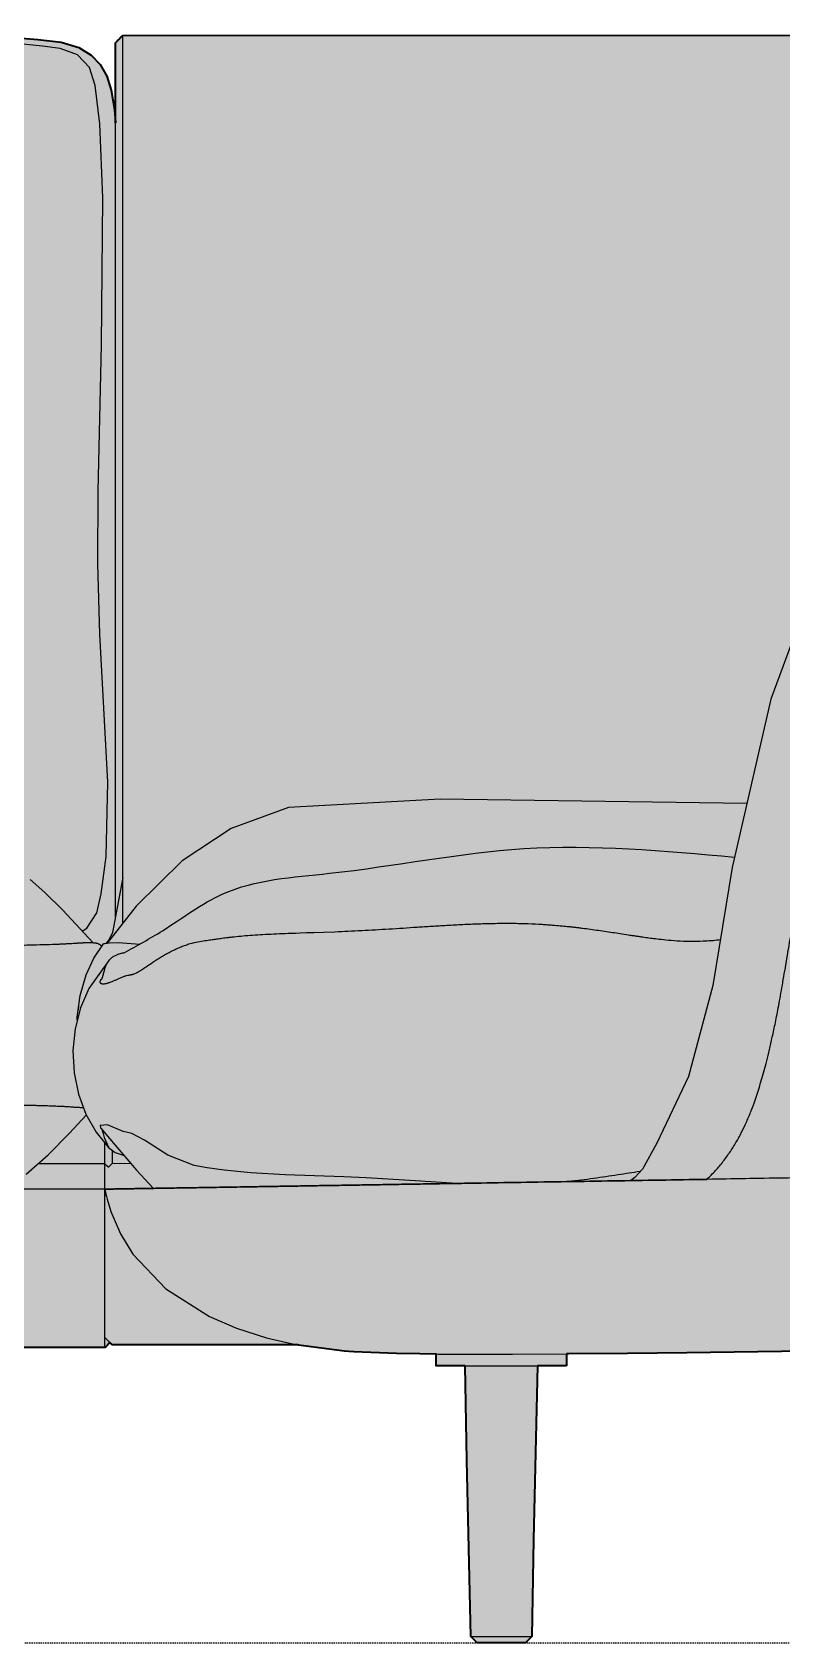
# Model space of a CAD drawing. Header units: millimetres. Extents: x -22 to 6424, y -4345 to 780.
# Drawn here: x 2191 to 2554, y 0 to 780 of the extents above; entities that cross this region are included whole.
import ezdxf

# ---------------------------------------------------------------- set-up
doc = ezdxf.new("R2010")
doc.units = ezdxf.units.MM
doc.linetypes.add('Dots', pattern=[1, 0, -1])
doc.layers.add('Blocks', color=7, linetype='Continuous')
doc.layers.add('Blocks$Fill', color=7, linetype='Continuous', true_color=0xffffff)
for name, color, linetype, lineweight, true_color in [('Blocks$Inner', 7, 'Continuous', 25, 0x007f00), ('Blocks$Outline', 7, 'Continuous', 35, 0xff3f3f), ('Groud', 7, 'Dots', 25, 0x243775)]:
    doc.layers.add(name, color=color, linetype=linetype, lineweight=lineweight, true_color=true_color)

# ---------------------------------------------------------------- blocks, each defined once
blk = doc.blocks.new('Lune JH610 Sofa Front')
at = {"layer": 'Blocks$Fill'}
blk.add_hatch(color=256, dxfattribs=at).paths.add_polyline_path([(3167.41, 234.88), (3157.3, 210.89), (3141.99, 190.97), (3121.47, 174.31), (3094.91, 160.57), (3086.85, 157.5), (3078.38, 154.69), (3069.75, 152.24), (3060.96, 150.11), (3051.9, 148.27), (3037.83, 146.06), (3029.76, 145.12), (3022.1, 144.42), (3018.55, 144.2), (2980.2, 144.15), (2980.2, 139), (2966.09, 139), (2963.31, 3.1), (2963.31, 3.1), (2963.31, 3.1), (2960.31, 0), (2936.87, 0), (2933.87, 3.1), (2933.87, 3.1), (2931.86, 91.62), (2931.09, 139), (2916.98, 139), (2916.98, 144.02), (2725.8, 143.65), (2450.01, 139.83), (2450.01, 134), (2435.9, 134), (2433.12, 2.99), (2430.12, 0), (2430.12, 0), (2407.5, 0), (2406.88, 0), (2406.73, 0), (2406.69, 0), (2406.68, 0), (2406.68, 0), (2406.68, 0), (2406.68, 0), (2406.68, 0), (2406.68, 0), (2403.68, 2.99), (2403.68, 2.99), (2401.67, 88.35), (2400.9, 134), (2386.79, 134), (2386.79, 139.74), (2355.15, 140.43), (2344.52, 140.98), (2342.5, 141.14), (2320.12, 144.12), (2319.75, 144.21), (2229.88, 144.21), (2228.8, 145.29), (2226.38, 142.87), (1504.02, 142.87), (1500.52, 146.37), (1499.88, 146.37), (1496.38, 142.87), (774.02, 142.87), (770.52, 146.37), (769.53, 146.37), (767.77, 144.62), (766.03, 142.87), (213.66, 140.16), (213.66, 134), (199.55, 134), (196.77, 2.99), (196.77, 2.99), (193.77, 0), (193.77, 0), (193.77, 0), (193.77, 0), (193.77, 0), (193.77, 0), (193.76, 0), (193.72, 0), (193.57, 0), (192.93, 0), (170.33, 0), (170.33, 0), (167.33, 2.99), (165.32, 88.35), (164.55, 134), (150.44, 134), (150.44, 139.71), (124.2, 139.84), (119.29, 140.1), (107.69, 141.64), (96.88, 143.53), (76.66, 148.4), (41.75, 162.37), (16.48, 180.08), (-0.33, 200.29), (-10.15, 222.39), (-10.6, 223.99), (-10.61, 223.99), (-10.62, 224), (-10.62, 224), (-10.63, 224.01), (-10.64, 224.01), (-10.64, 224.02), (-10.65, 224.02), (-10.66, 224.03), (-10.66, 224.03), (-10.67, 224.04), (-10.67, 224.05), (-10.68, 224.05), (-10.68, 224.06), (-10.68, 224.06), (-10.69, 224.06), (-10.69, 224.06), (-10.69, 224.07), (-10.69, 224.07), (-10.69, 224.07), (-10.69, 224.07), (-10.7, 224.08), (-10.7, 224.08), (-10.7, 224.08), (-10.7, 224.08), (-10.7, 224.09), (-10.7, 224.09), (-10.7, 224.09), (-10.7, 224.09), (-10.71, 224.1), (-10.71, 224.1), (-10.71, 224.1), (-10.71, 224.11), (-10.71, 224.11), (-10.71, 224.11), (-10.71, 224.11), (-10.71, 224.12), (-10.71, 224.12), (-10.71, 224.12), (-10.71, 224.12), (-10.71, 224.13), (-10.71, 224.13), (-10.71, 224.13), (-10.71, 224.13), (-10.71, 224.14), (-10.71, 224.14), (-10.71, 224.14), (-10.71, 224.14), (-10.71, 224.15), (-10.71, 224.15), (-10.71, 224.15), (-10.71, 224.16), (-10.71, 224.16), (-10.71, 224.16), (-10.7, 224.16), (-10.7, 224.17), (-10.7, 224.17), (-10.7, 224.17), (-10.7, 224.17), (-10.7, 224.18), (-10.7, 224.18), (-10.7, 224.18), (-10.69, 224.18), (-10.69, 224.19), (-10.69, 224.19), (-10.69, 224.19), (-10.69, 224.19), (-10.68, 224.2), (-10.68, 224.2), (-10.68, 224.2), (-10.68, 224.21), (-10.67, 224.21), (-10.67, 224.22), (-10.66, 224.22), (-10.66, 224.23), (-10.65, 224.23), (-10.64, 224.24), (-10.64, 224.24), (-10.63, 224.25), (-10.62, 224.26), (-10.62, 224.26), (-10.61, 224.27), (-10.6, 224.27), (-10.58, 224.28), (-10.56, 224.29), (-10.54, 224.3), (-10.52, 224.31), (-10.5, 224.32), (-10.5, 224.32), (-10.5, 224.32), (-10.47, 242.96), (-12.51, 323.58), (-20.85, 529.41), (-20.89, 546.87), (-20.48, 566.39), (-20.53, 568.78), (-7.42, 591.73), (-2.71, 595.6), (8.4, 616.06), (25.17, 645.3), (40.54, 666.19), (62.68, 685.49), (90.4, 700.91), (104.07, 705.13), (116.57, 726.23), (135.93, 746.04), (158.66, 760.2), (185.84, 769.3), (212.99, 771.48), (246.42, 769.07), (324.75, 766.85), (398.35, 770.92), (678.25, 772.46), (703.65, 767.55), (740.92, 753.16), (750.98, 746.16), (759.23, 738.42), (766.38, 729.48), (768.07, 726.25), (770.92, 751.57), (772.2, 756.1), (773.66, 759.69), (777.34, 765.39), (781.97, 769.6), (787.62, 772.63), (794.67, 774.68), (811.93, 776.58), (1012.12, 779.53), (1440.23, 777.96), (1464.01, 776.04), (1475.17, 774.79), (1483.71, 772.24), (1489.83, 768.55), (1494.18, 763.98), (1497.34, 758.38), (1499.5, 751.49), (1500.35, 746.49), (1500.92, 751.57), (1502.2, 756.1), (1503.66, 759.69), (1507.34, 765.39), (1511.97, 769.6), (1517.62, 772.63), (1524.67, 774.68), (1541.93, 776.58), (1742.24, 779.53), (2170.23, 777.96), (2194.01, 776.04), (2205.17, 774.79), (2213.71, 772.24), (2219.83, 768.55), (2224.18, 763.98), (2227.34, 758.38), (2229.5, 751.49), (2231.08, 742.22), (2231.52, 735.73), (2231.52, 774.45), (2235.02, 777.95), (2712.16, 778.17), (2989.27, 778.17), (2996.14, 779.38), (3003.36, 779.58), (3007.39, 779.3), (3009.54, 779.02), (3010.03, 778.94), (3016.71, 779.2), (3019.89, 779.27), (3023.06, 779.27), (3026.23, 779.21), (3029.4, 779.06), (3032.57, 778.81), (3034.15, 778.65), (3035.72, 778.45), (3037.29, 778.23), (3038.85, 777.97), (3040.41, 777.67), (3041.95, 777.34), (3043.49, 776.98), (3045.01, 776.57), (3046.53, 776.12), (3048.03, 775.62), (3049.52, 775.08), (3051, 774.49), (3052.46, 773.86), (3053.92, 773.17), (3054.92, 772.09), (3055.91, 770.98), (3056.86, 769.86), (3057.8, 768.72), (3058.7, 767.57), (3059.59, 766.4), (3060.45, 765.22), (3061.28, 764.02), (3062.1, 762.8), (3062.89, 761.58), (3064.41, 759.09), (3065.84, 756.55), (3067.2, 753.96), (3068.48, 751.34), (3069.68, 748.68), (3070.81, 745.98), (3071.88, 743.25), (3072.88, 740.5), (3073.83, 737.72), (3074.72, 734.92), (3076.03, 730.43), (3123.27, 730.24), (3124.37, 730.26), (3129.08, 730.19), (3130.24, 730.16), (3130.82, 730.13), (3131.4, 730.08), (3131.97, 730.02), (3132.25, 729.98), (3132.53, 729.94), (3132.81, 729.89), (3133.09, 729.84), (3133.37, 729.78), (3133.64, 729.71), (3133.9, 729.65), (3134.15, 729.57), (3134.4, 729.49), (3134.65, 729.41), (3134.89, 729.32), (3135.14, 729.22), (3135.38, 729.12), (3135.62, 729.02), (3136.1, 728.79), (3136.58, 728.55), (3137.05, 728.3), (3137.51, 728.03), (3137.97, 727.75), (3138.43, 727.46), (3139.34, 726.85), (3141.14, 725.58), (3141.94, 725.02), (3142.71, 724.46), (3143.45, 723.88), (3144.16, 723.3), (3144.84, 722.7), (3145.5, 722.09), (3146.13, 721.46), (3146.75, 720.81), (3147.31, 720.16), (3147.86, 719.5), (3148.38, 718.82), (3148.88, 718.13), (3149.36, 717.41), (3149.81, 716.68), (3150.25, 715.93), (3150.66, 715.17), (3150.69, 715.06), (3150.73, 714.96), (3172.57, 648.14), (3182.45, 595.04), (3188.54, 529.85), (3191.21, 436.65), (3186.65, 360.35), (3177.06, 294.6)], flags=0)
at = {"layer": 'Blocks$Inner'}
for p, q in [((2221.69, 753.86), (2218.89, 762.52)), ((2222.45, 353.27), (2224.63, 362.51)), ((2213.64, 307.93), (2213.45, 306.3)), ((2226.38, 231.85), (2194.04, 231.85)), ((2229.83, 231.91), (2228.09, 230.15)), ((2238.89, 232.05), (2229.86, 231.9)), ((2229.83, 219.69), (2249.84, 220.02)), ((2320.05, 144.21), (2229.88, 144.21))]:
    blk.add_line(p, q, dxfattribs=at)
for points in [[(1497.74, 723.36), (1500.92, 751.57), (1502.2, 756.1), (1503.66, 759.69), (1507.34, 765.39), (1511.97, 769.6), (1517.62, 772.63), (1524.67, 774.68), (1541.93, 776.58), (1742.24, 779.53), (1865.15, 778.99), (2106.41, 779.09), (2170.23, 777.96), (2194.01, 776.04), (2205.17, 774.79), (2213.71, 772.24), (2219.83, 768.55), (2224.18, 763.98), (2227.34, 758.38), (2229.5, 751.49), (2231.08, 742.22), (2231.52, 735.73)], [(2218.89, 762.53), (2213.08, 768.62), (2204.77, 771.74), (2196.14, 772.85), (2178.82, 774.56), (2144.01, 775.75), (2004.63, 776.17), (1865.2, 775.22)], [(2712.16, 778.17), (2235.02, 777.95), (2231.52, 774.45)], [(2224.63, 362.53), (2227, 380.56), (2227.76, 416.63), (2223.89, 488.16), (2222.92, 522.27), (2223.1, 557.39), (2224.78, 628.17), (2225.42, 699.48), (2223.92, 735.27), (2221.69, 753.85)], [(2568.02, 508.29), (2548.87, 456.8), (2530.21, 375.19), (2520.8, 318.12), (2509.08, 274.1), (2493.71, 241.81), (2486.83, 229.25), (2483.06, 225.19), (2481.04, 223.72)], [(2220.6, 338.89), (2206.04, 354.65), (2197.35, 363.19), (2190.22, 369.44)], [(2537.31, 406.24), (2388.8, 408.35), (2315.26, 404.37), (2287.61, 394.14), (2263.88, 378.54), (2241.49, 356.6), (2227.46, 338.7)], [(2235.02, 370.45), (2230.12, 343.73), (2228.42, 340.34), (2227.1, 338.65)], [(2215.4, 344.52), (2217.65, 345.95), (2222.45, 353.27)], [(2213.01, 301.39), (2212.98, 302.79), (2214.37, 313.31), (2217.33, 323.3), (2221.13, 331.34), (2225.78, 338.25)], [(2226.45, 338.56), (2228.67, 338.87), (2232.76, 338.91), (2243.3, 338.22)], [(2228.63, 330.65), (2228.29, 330.29), (2218.55, 316.65), (2214.52, 307.3), (2211.94, 297.21), (2210.89, 286.62), (2211.46, 275.86), (2213.61, 265.52), (2217.24, 255.9), (2222.25, 247.14), (2228.22, 239.79), (2231.34, 237.3), (2235.18, 236.05)], [(2188.35, 226.86), (2199, 236.19), (2209.34, 246.66), (2217.39, 255.45), (2217.46, 255.52)], [(2245.51, 243.29), (2239.39, 246.48), (2235.25, 247.5), (2227.59, 250.66), (2224.11, 250.43), (2224.28, 249.28), (2224.86, 248.56), (2225.22, 247.55), (2225.55, 246.52), (2226.06, 244.56), (2228.08, 239.97)], [(2224.54, 248.95), (2227.7, 245.24), (2241.72, 228.75), (2249.81, 220.01)], [(2352.88, 225.03), (2342.08, 225.55), (2313.66, 226.57), (2297.07, 227.44), (2284.18, 228.74), (2275.9, 229.89), (2269.64, 231.01), (2256.93, 236.08), (2245.52, 243.29)], [(2226.38, 219.58), (2226.38, 231.85)], [(2226.4, 219.58), (2226.38, 219.58), (1504.02, 219.58)], [(2226.38, 219.58), (2226.73, 217.92), (2227.5, 214.75), (2229.3, 208.8), (2233.97, 197.87), (2239.94, 188.15), (2255.91, 171.31), (2277.13, 157.88), (2290.19, 152.28), (2304.6, 147.66), (2320.12, 144.12), (2342.5, 141.14), (2344.52, 140.98), (2347.03, 140.82), (2355.15, 140.43), (2367.7, 140.01), (2378.92, 139.8), (2387.76, 139.73), (2398.65, 139.7), (2423.82, 139.71), (2451.15, 139.84), (2479.48, 140.07), (2508.16, 140.41), (2565.58, 141.22)], [(2397.06, 222.35), (2374.14, 223.75), (2352.89, 225.03)], [(1500.52, 146.37), (1504.02, 142.87), (2226.38, 142.87), (2228.8, 145.29)], [(2386.79, 140.01), (2386.79, 134), (2450.01, 134), (2450.01, 139.83)], [(2403.71, 2.99), (2403.68, 2.99), (2401.67, 88.35), (2400.9, 134)], [(2430.12, 0), (2433.12, 2.99), (2433.98, 49.92), (2435.9, 134)], [(2406.68, 0), (2403.68, 2.99), (2404.14, 2.99), (2405.98, 2.99), (2409.03, 2.99), (2412.98, 2.99), (2417.47, 2.99), (2422.05, 2.99), (2426.28, 2.99), (2429.75, 2.99), (2432.09, 2.99), (2433.09, 2.99)]]:
    blk.add_lwpolyline(points, dxfattribs=at)
for points in [[(2235.02, 778.17), (2234.44, 777.58), (2233.27, 776.41), (2232.11, 775.23), (2231.52, 774.65)], [(2337.84, 344.21), (2342.06, 344.38), (2346.38, 344.57), (2350.75, 344.79)], [(2226.38, 216.07), (2226.38, 217.23), (2226.38, 218.4), (2226.38, 219.58)], [(2226.38, 216.15), (2226.45, 216.22), (2226.58, 216.35), (2226.77, 216.53), (2226.87, 216.64), (2226.92, 216.69)], [(2226.38, 152.08), (2226.38, 213.58), (2226.38, 214.86), (2226.38, 216.15)], [(2226.92, 216.69), (2226.99, 216.64), (2227.05, 216.59), (2227.1, 216.53)], [(2226.38, 147.71), (2226.38, 147.99), (2226.38, 148.28), (2226.38, 148.58)], [(2229.88, 144.21), (2229.38, 144.71), (2228.29, 145.8), (2227.05, 147.04), (2226.38, 147.71)]]:
    blk.add_open_spline(points, degree=3, dxfattribs=at)
for points, knots in [([(2231.52, 351.39), (2231.52, 352.92), (2231.52, 354.44), (2231.52, 355.97), (2231.52, 355.97), (2231.52, 355.97), (2231.52, 355.98), (2231.52, 355.98), (2231.52, 356.62), (2231.52, 358), (2231.52, 360.35), (2231.52, 362.95), (2231.52, 365.56), (2231.52, 368.09), (2231.52, 370.79), (2231.52, 373.91), (2231.52, 378.65), (2231.52, 384.82), (2231.52, 392.49), (2231.52, 400.37), (2231.52, 408.39), (2231.52, 416.53), (2231.52, 423.39), (2231.52, 428.92), (2231.52, 433.1), (2231.52, 437.29), (2231.52, 442.9), (2231.52, 449.95), (2231.52, 458.45), (2231.52, 466.96), (2231.52, 474.1), (2231.52, 479.86), (2231.52, 484.18), (2231.52, 488.44), (2231.52, 494.08), (2231.52, 501.17), (2231.52, 509.7), (2231.52, 518.2), (2231.52, 524.53), (2231.52, 528.72), (2231.52, 530.77), (2231.52, 532.82), (2231.52, 535.62), (2231.52, 539.16), (2231.52, 544.81), (2231.52, 551.8), (2231.52, 560.08), (2231.52, 568.26), (2231.52, 576.37), (2231.52, 583.11), (2231.52, 588.49), (2231.52, 593.9), (2231.52, 599.32), (2231.52, 604.74), (2231.52, 608.78), (2231.52, 612.8), (2231.52, 616.79), (2231.52, 620.77), (2231.52, 626.04), (2231.52, 631.26), (2231.52, 636.44), (2231.52, 641.61), (2231.52, 648.05), (2231.52, 655.75), (2231.52, 663.41), (2231.52, 671.07), (2231.52, 678.74), (2231.52, 686.39), (2231.52, 694.01), (2231.52, 701.53), (2231.52, 708.92), (2231.52, 716.14), (2231.52, 723.19), (2231.52, 730.06), (2231.52, 736.74), (2231.52, 742.12), (2231.52, 746.29), (2231.52, 749.38), (2231.52, 752.47), (2231.52, 755.51), (2231.52, 758.45), (2231.52, 762.08), (2231.52, 766.25), (2231.52, 770.37), (2231.52, 773.32), (2231.52, 774.34), (2231.52, 774.65)], [-488.790342, -488.790342, -488.790342, -488.790342, -479.572803, -479.572803, -479.572803, -479.552995, -479.552995, -479.552995, -479.543725, -475.673564, -471.803404, -467.80972, -463.816036, -460.712165, -457.608295, -453.311737, -449.015178, -440.481087, -431.946997, -423.512461, -415.077924, -406.659032, -398.240141, -393.999812, -389.759484, -385.519156, -381.278827, -372.730661, -364.182496, -355.63433, -347.086164, -342.693913, -338.301662, -334.100248, -329.898834, -321.348575, -312.798316, -304.32352, -295.848724, -293.789422, -291.730119, -289.670816, -287.611514, -283.301051, -278.990588, -270.505806, -262.021024, -253.659866, -245.298709, -236.907585, -232.717948, -228.528312, -219.987962, -215.717787, -211.447612, -207.196663, -202.945714, -198.694765, -194.443815, -185.941677, -181.690608, -177.439539, -168.850045, -160.260551, -151.671058, -143.081564, -134.496994, -125.912425, -117.327855, -108.743286, -100.26329, -91.783294, -83.331114, -74.878934, -66.407362, -57.935789, -53.774156, -49.612522, -45.251744, -40.890966, -36.583834, -32.276702, -24.217655, -15.815815, -7.878063, -0.344132, -0.344132, -0.344132, -0.344132]), ([(2235.02, 348.36), (2235.02, 349.28), (2235.02, 351.91), (2235.02, 358.37), (2235.02, 366.95), (2235.02, 376.86), (2235.02, 387.53), (2235.02, 398.47), (2235.02, 409.9), (2235.02, 421.53), (2235.02, 433.27), (2235.02, 449.05), (2235.02, 464.92), (2235.02, 480.8), (2235.02, 496.71), (2235.02, 512.66), (2235.02, 528.61), (2235.02, 544.47), (2235.02, 564.09), (2235.02, 587.2), (2235.02, 610.07), (2235.02, 632.5), (2235.02, 654.09), (2235.02, 675.34), (2235.02, 696.71), (2235.02, 717.55), (2235.02, 737.12), (2235.02, 755.04), (2235.02, 771.21), (2235.02, 777.27), (2235.02, 778.17)], [-0.4861778, -0.4861778, -0.4861778, -0.4861778, -0.4767442, -0.4651163, -0.4534884, -0.4418605, -0.4302326, -0.4186047, -0.4069767, -0.3953488, -0.3837209, -0.372093, -0.3488372, -0.3372093, -0.3255814, -0.3023256, -0.2906977, -0.2790698, -0.255814, -0.2325581, -0.2093023, -0.1860465, -0.1627907, -0.1395349, -0.1162791, -0.0930233, -0.0697674, -0.0465116, -0.0232558, 0, 0, 0, 0]), ([(2517.93, 224.32), (2519.37, 225.68), (2522.15, 228.5), (2525.95, 233.02), (2528.8, 236.99), (2530.9, 240.24), (2532.4, 242.76), (2533.74, 245.17), (2535.27, 248.11), (2536.62, 250.94), (2538, 254.1), (2539.1, 256.76), (2540.08, 259.32), (2540.92, 261.64), (2541.59, 263.55), (2542.25, 265.54), (2543.1, 268.17), (2544.12, 271.51), (2545.33, 275.75), (2546.57, 280.38), (2547.88, 285.57), (2549.26, 291.47), (2550.48, 297.12), (2551.51, 302.17), (2552.3, 306.21), (2553.13, 310.67), (2554.32, 317.29), (2555.91, 326.57), (2557.97, 338.82), (2560.23, 351.63), (2562.54, 364.5), (2564.8, 376.92), (2566.57, 386.47), (2567.87, 393.37), (2568.77, 398.08), (2569.61, 402.43), (2570.72, 408.03), (2572.05, 414.54), (2573.56, 421.68), (2575.49, 430.4), (2577.28, 438.09), (2578.99, 444.99), (2580.28, 449.93), (2581.49, 454.36), (2582.55, 458.06), (2583.51, 461.27), (2584.38, 464.11), (2585.22, 466.71), (2586.05, 469.22), (2586.92, 471.76), (2587.9, 474.52), (2588.97, 477.39), (2590.38, 481.04), (2592.19, 485.46), (2594.49, 490.62), (2597.01, 495.78), (2599.77, 500.95), (2603.75, 507.71), (2609.33, 515.81), (2615.74, 523.21), (2621.33, 528.72), (2625.68, 532.62), (2630.34, 536.41), (2635.32, 540.01), (2639.53, 542.66), (2642.8, 544.48), (2644.83, 545.51), (2646.28, 546.2), (2647.45, 546.74), (2648.57, 547.23), (2649.63, 547.68), (2650.72, 548.12), (2652.16, 548.67), (2654.27, 549.43), (2657.37, 550.43), (2661.92, 551.68), (2667.93, 552.96), (2677.3, 554.43), (2688.54, 555.42), (2701.08, 556.09), (2711.01, 556.61), (2719.6, 557.22), (2726.62, 557.81), (2731.89, 558.28), (2737.36, 558.8), (2745.14, 559.55), (2755.53, 560.59), (2768.73, 561.85), (2782.31, 562.88), (2795.88, 563.67), (2809.06, 564.34), (2819.4, 564.88), (2827.12, 565.34), (2832.53, 565.69), (2837.7, 566.05), (2844.48, 566.55), (2852.62, 567.22), (2861.89, 568.1), (2873.54, 569.34), (2884.09, 570.54), (2893.47, 571.63), (2899.96, 572.36), (2905.65, 573.08), (2912.06, 574.06), (2917.13, 575.11), (2921.42, 576.24), (2924.39, 577.15), (2926.78, 578), (2928.69, 578.74), (2930.17, 579.36), (2931.6, 580), (2933.3, 580.82), (2935.18, 581.79), (2937.16, 582.88), (2939.63, 584.33), (2942.1, 585.87), (2945.04, 587.8), (2947.63, 589.56), (2950.54, 591.57), (2954.55, 594.38), (2960.02, 598.18), (2966.27, 602.07), (2971.77, 605.27), (2976.08, 607.72), (2980.77, 610.37), (2985.9, 613.33), (2991.21, 616.56), (2998.29, 621.27), (3005.12, 626.34), (3011.35, 631.26), (3015.58, 634.67), (3019.51, 637.88), (3024.65, 642.07), (3030.72, 646.97), (3036.26, 651.29), (3040.29, 654.33), (3043.12, 656.4), (3045.65, 658.19), (3048.58, 660.21), (3051.66, 662.25), (3054.46, 664.04), (3056.82, 665.5), (3058.76, 666.67), (3060.81, 667.88), (3063.53, 669.46), (3066.97, 671.39), (3071.07, 673.59), (3076.37, 676.32), (3082.7, 679.4), (3089.86, 682.64), (3095.4, 684.98), (3099.55, 686.67), (3102.53, 687.84), (3105.28, 688.91), (3107.83, 689.89), (3109.92, 690.68), (3111.59, 691.28), (3112.88, 691.74), (3114.11, 692.16), (3115.65, 692.67), (3117.5, 693.27), (3119.88, 694.04), (3121.7, 694.67), (3122.69, 695.03)], [-0.0000005, -0.0000005, -0.0000005, -0.0000005, 0.0080634, 0.0161279, 0.0241924, 0.0282247, 0.032257, 0.0362892, 0.0403215, 0.048386, 0.0524183, 0.0564505, 0.0604828, 0.0624989, 0.064515, 0.0665312, 0.0685473, 0.0725795, 0.0766118, 0.0806441, 0.0846763, 0.0887086, 0.0927408, 0.094757, 0.0967731, 0.0987892, 0.1008054, 0.1048376, 0.1088699, 0.1129021, 0.1169344, 0.1209666, 0.1249989, 0.127015, 0.1290312, 0.1310473, 0.1330634, 0.1370957, 0.1411279, 0.1451602, 0.1532247, 0.157257, 0.1612892, 0.1653215, 0.1693538, 0.173386, 0.1774183, 0.1814505, 0.1854828, 0.189515, 0.1935473, 0.1975796, 0.2016118, 0.2096763, 0.2177409, 0.2258054, 0.2338699, 0.2419344, 0.2580634, 0.2741925, 0.282257, 0.2903215, 0.298386, 0.3064505, 0.3145151, 0.3185473, 0.3225796, 0.3245957, 0.3266118, 0.3306441, 0.3346764, 0.3387086, 0.3427409, 0.3467731, 0.3508054, 0.3548376, 0.3588699, 0.3629022, 0.3709667, 0.3749989, 0.3790312, 0.3830635, 0.3850796, 0.3870957, 0.3891118, 0.391128, 0.3951602, 0.3991925, 0.4032248, 0.407257, 0.4112893, 0.4153215, 0.4173377, 0.4193538, 0.4213699, 0.423386, 0.4274183, 0.4314506, 0.4354828, 0.4435473, 0.4475796, 0.4516119, 0.4556441, 0.4596764, 0.4677409, 0.4717731, 0.4758054, 0.4798377, 0.4818538, 0.4838699, 0.4858861, 0.4879022, 0.4919344, 0.4959667, 0.499999, 0.5080635, 0.5120957, 0.516128, 0.5201603, 0.5241925, 0.532257, 0.5403215, 0.5443538, 0.5483861, 0.5524183, 0.5564506, 0.5604828, 0.5645151, 0.5725796, 0.5766119, 0.5806441, 0.5846764, 0.5887086, 0.5967732, 0.6048377, 0.6088699, 0.6129022, 0.6169345, 0.6209667, 0.6290312, 0.6370958, 0.641128, 0.6451603, 0.6491925, 0.6532248, 0.6612893, 0.6693538, 0.6774183, 0.6935474, 0.7096764, 0.7258054, 0.73387, 0.7419345, 0.749999, 0.7580635, 0.766128, 0.7701603, 0.7741925, 0.7782248, 0.7822571, 0.7903216, 0.7983861, 0.8064506, 0.8064506, 0.8064506, 0.8064506]), ([(2235.67, 334.04), (2241.92, 337.44), (2258.18, 346.27), (2287.46, 368.87), (2350.08, 372.34), (2431.19, 389.41), (2497.15, 383.39), (2531.37, 380.26)], [0.597175, 0.597175, 0.597175, 0.597175, 22.000812, 56.229294, 108.891536, 203.698587, 305.915669, 305.915669, 305.915669, 305.915669]), ([(2244.63, 326.05), (2245.29, 326.49), (2246.99, 327.64), (2249.95, 329.65), (2252.64, 331.37), (2254.77, 332.66), (2256.57, 333.67), (2257.99, 334.43), (2259.03, 334.96), (2260.07, 335.47), (2261.5, 336.14), (2263.34, 336.93), (2265.55, 337.76), (2268.37, 338.66), (2271.49, 339.35), (2274.98, 339.91), (2277.79, 340.33), (2280.13, 340.65), (2282.01, 340.91), (2283.75, 341.14), (2285.3, 341.34), (2287.08, 341.55), (2289.62, 341.84), (2293.21, 342.19), (2297.89, 342.56), (2304.58, 342.99), (2313.59, 343.39), (2321.39, 343.64), (2337.84, 344.21)], [-0.36133458, -0.36133458, -0.36133458, -0.36133458, -0.35670495, -0.35207532, -0.34976051, -0.3474457, -0.34513088, -0.34397347, -0.34281607, -0.34165866, -0.34050125, -0.33818644, -0.33587162, -0.33355681, -0.32892718, -0.32429755, -0.31966792, -0.31503829, -0.31040866, -0.30809384, -0.30577903, -0.30346421, -0.3011494, -0.29651977, -0.29189014, -0.28726051, -0.27800125, -0.26874199, -0.26874199, -0.26874199, -0.26874199]), ([(2350.76, 344.79), (2355.15, 345.02), (2364.02, 345.53), (2373.03, 346.12), (2377.64, 346.42)], [-0.20370131, -0.20370131, -0.20370131, -0.20370131, -0.19444444, -0.18518551, -0.18518551, -0.18518551, -0.18518551]), ([(2377.64, 346.42), (2379.94, 346.57), (2383.44, 346.79), (2388.21, 347.09), (2393.22, 347.38), (2398.44, 347.66), (2403.69, 347.9), (2407.54, 348.04), (2411.39, 348.16), (2416.74, 348.28), (2423.64, 348.31), (2431.59, 348.12), (2437.29, 347.83), (2440.88, 347.59), (2443.95, 347.37), (2447.02, 347.1), (2449.68, 346.84), (2451.92, 346.6), (2453.78, 346.4), (2455.77, 346.16), (2458.36, 345.84), (2461.61, 345.42), (2465.48, 344.87), (2469.33, 344.31), (2473.16, 343.73), (2476.94, 343.14), (2480.07, 342.66), (2482.53, 342.29), (2483.77, 342.11), (2484.37, 342.02)], [-0.18518551, -0.18518551, -0.18518551, -0.18518551, -0.18055588, -0.17824106, -0.17592625, -0.17129662, -0.1689818, -0.16666699, -0.16435217, -0.16203736, -0.15740773, -0.1527781, -0.14814847, -0.14583366, -0.14351884, -0.13888921, -0.13425958, -0.13194477, -0.12962995, -0.12731514, -0.12500032, -0.12037069, -0.11574106, -0.11111143, -0.1064818, -0.10185217, -0.09722254, -0.09490773, -0.09259291, -0.09259291, -0.09259291, -0.09259291]), ([(1865.2, 338.24), (1883.67, 337.97), (1918.82, 337.42), (1958.24, 336.88), (1987.06, 336.57), (2007.34, 336.41), (2026.24, 336.31), (2043.87, 336.26), (2059.84, 336.29), (2073.97, 336.42), (2086.63, 336.59), (2098.01, 336.79), (2108.38, 336.98), (2117.96, 337.14), (2125.51, 337.25), (2131.39, 337.32), (2135.78, 337.36), (2140.04, 337.38), (2145.35, 337.4), (2151.43, 337.42), (2157.94, 337.44), (2163.79, 337.45), (2169.12, 337.47), (2174.05, 337.51), (2178.7, 337.56), (2183.27, 337.65), (2187.63, 337.74), (2192.81, 337.86), (2198.37, 338.01), (2202.87, 338.18), (2205.94, 338.31), (2208.05, 338.41), (2209.82, 338.51), (2211.11, 338.58), (2212.08, 338.64), (2212.8, 338.69), (2213.35, 338.73), (2213.74, 338.77), (2214.06, 338.79), (2214.31, 338.81), (2214.54, 338.82), (2214.74, 338.83), (2214.9, 338.84), (2215.07, 338.85), (2215.28, 338.85), (2215.53, 338.87), (2215.8, 338.88), (2216.15, 338.89), (2216.55, 338.9), (2216.98, 338.92), (2217.38, 338.93), (2217.72, 338.94), (2217.99, 338.94), (2218.17, 338.94), (2218.31, 338.94), (2218.42, 338.94), (2218.54, 338.94), (2218.65, 338.94), (2218.77, 338.94), (2218.93, 338.94), (2219.13, 338.93), (2219.37, 338.93), (2219.61, 338.92), (2219.85, 338.91), (2220.18, 338.9), (2220.58, 338.89), (2221.07, 338.86), (2221.54, 338.82), (2222.01, 338.76), (2222.46, 338.65), (2222.92, 338.5), (2223.58, 338.21), (2224.32, 337.75), (2224.83, 337.31), (2225.02, 337.12)], [25.9378591, 25.9378591, 25.9378591, 25.9378591, 25.9482757, 25.9586924, 25.9639007, 25.9691091, 25.9743174, 25.9795257, 25.9847341, 25.9899424, 25.9951507, 26.0003591, 26.0055674, 26.0107757, 26.0159841, 26.0185882, 26.0211924, 26.0237966, 26.0264007, 26.0316091, 26.0368174, 26.0420257, 26.0472341, 26.0524424, 26.0576507, 26.0628591, 26.0680674, 26.0732757, 26.0836924, 26.0941091, 26.0993174, 26.1045257, 26.1097341, 26.1149424, 26.1201507, 26.1253591, 26.1305674, 26.1357757, 26.1383799, 26.1409841, 26.1435882, 26.1448903, 26.1461924, 26.1474945, 26.1487966, 26.1514007, 26.1540049, 26.1566091, 26.1618174, 26.1670257, 26.1722341, 26.1774424, 26.1800466, 26.1826507, 26.1839528, 26.1852549, 26.186557, 26.1878591, 26.1891611, 26.1904632, 26.1930674, 26.1956716, 26.1982757, 26.2008799, 26.2034841, 26.2086924, 26.2139007, 26.2191091, 26.2243174, 26.2295257, 26.2347341, 26.2399424, 26.2503591, 26.2579185, 26.2579185, 26.2579185, 26.2579185]), ([(2225.78, 338.25), (2226.04, 338.44), (2226.1, 338.49), (2226.18, 338.52), (2226.45, 338.56)], [5, 5, 5, 5, 5.005208333, 5.006907449, 5.006907449, 5.006907449, 5.006907449]), ([(2484.37, 342.02), (2484.97, 341.93), (2486.12, 341.76), (2488.16, 341.47), (2490.54, 341.14), (2493.74, 340.74), (2497.87, 340.27), (2503.39, 339.78), (2509.73, 339.53), (2514.38, 339.61), (2516.84, 339.73), (2517.21, 339.75), (2519.74, 339.89), (2522.16, 340.1), (2524.47, 340.38)], [-0.09258377, -0.09258377, -0.09258377, -0.09258377, -0.09027778, -0.08796296, -0.08333333, -0.0787037, -0.07407407, -0.06944444, -0.06481481, -0.06018519, -0.05934475, -0.05934475, -0.05934475, -0.05368184, -0.05368184, -0.05368184, -0.05368184]), ([(2227.26, 328.85), (2227.15, 328.55), (2226.94, 328.13), (2226.64, 327.39), (2226.38, 326.59), (2226.2, 325.92), (2226.1, 325.51), (2226.05, 325.32), (2226.05, 325.3)], [-0.56795698, -0.56795698, -0.56795698, -0.56795698, -0.56712963, -0.56481481, -0.5625, -0.56018519, -0.55787037, -0.5576857, -0.5576857, -0.5576857, -0.5576857]), ([(2228.62, 330.64), (2228.68, 330.7), (2228.95, 330.97), (2229.43, 331.4), (2230.33, 332.08), (2231.46, 332.74), (2232.6, 333.22), (2233.53, 333.54), (2234.28, 333.75), (2235.02, 333.92), (2235.46, 334), (2235.67, 334.04)], [0.57350002, 0.57350002, 0.57350002, 0.57350002, 0.57407407, 0.57638889, 0.5787037, 0.58333333, 0.58796296, 0.59027778, 0.59259259, 0.59490741, 0.59717488, 0.59717488, 0.59717488, 0.59717488]), ([(2224.31, 320.7), (2224.27, 320.65), (2224.18, 320.51), (2224.08, 320.3), (2224.02, 320.1), (2223.99, 319.91), (2224, 319.75), (2224.05, 319.59), (2224.13, 319.48), (2224.21, 319.39), (2224.28, 319.34), (2224.35, 319.29), (2224.45, 319.23), (2224.57, 319.17), (2224.77, 319.1), (2225.06, 319.03), (2225.53, 318.98), (2226.18, 318.98), (2226.86, 319.09), (2227.45, 319.23), (2227.76, 319.32), (2227.91, 319.37)], [-0.50460815, -0.50460815, -0.50460815, -0.50460815, -0.49997852, -0.49534889, -0.49071926, -0.48608963, -0.48146, -0.47683037, -0.47220074, -0.46988593, -0.46757111, -0.4652563, -0.46294148, -0.45831185, -0.45368222, -0.44905259, -0.44442296, -0.43979334, -0.43516371, -0.43284889, -0.43053616, -0.43053616, -0.43053616, -0.43053616]), ([(2226.05, 325.3), (2225.59, 323.56), (2225.57, 323.48), (2225.54, 323.38), (2225.51, 323.29), (2225.48, 323.18), (2225.44, 323.06), (2225.4, 322.93), (2225.36, 322.82), (2225.32, 322.71), (2225.27, 322.56), (2225.21, 322.38), (2225.13, 322.14), (2225.04, 321.89), (2224.95, 321.62), (2224.86, 321.38), (2224.8, 321.23), (2224.77, 321.17), (2224.31, 320.7)], [-0.5576857, -0.5576857, -0.5576857, -0.5576857, -0.55537089, -0.55305607, -0.55074126, -0.54842644, -0.54379682, -0.541482, -0.53916719, -0.53685237, -0.53453756, -0.52990793, -0.5252783, -0.52064867, -0.51601904, -0.51138941, -0.50675978, -0.50460815, -0.50460815, -0.50460815, -0.50460815]), ([(2227.91, 319.37), (2228.07, 319.42), (2228.38, 319.52), (2229.05, 319.76), (2229.95, 320.12), (2230.94, 320.56), (2231.79, 320.95), (2232.23, 321.15), (2232.46, 321.25)], [-0.43053616, -0.43053616, -0.43053616, -0.43053616, -0.42822134, -0.42590653, -0.4212769, -0.41664727, -0.41433245, -0.41201776, -0.41201776, -0.41201776, -0.41201776]), ([(2232.46, 321.25), (2232.69, 321.36), (2233.16, 321.57), (2234.17, 322.01), (2235.48, 322.54), (2236.9, 322.99), (2238.02, 323.22), (2238.78, 323.33), (2239.27, 323.43), (2239.64, 323.51), (2239.92, 323.58), (2240.16, 323.66), (2240.37, 323.73), (2240.48, 323.76), (2240.53, 323.78)], [-0.41201776, -0.41201776, -0.41201776, -0.41201776, -0.40970294, -0.40738813, -0.4027585, -0.39812887, -0.39349924, -0.38886961, -0.38423998, -0.38192517, -0.37961035, -0.37729554, -0.37613813, -0.37519864, -0.37519864, -0.37519864, -0.37519864]), ([(2240.53, 323.78), (2241.42, 324.15), (2241.66, 324.27), (2242.18, 324.54), (2242.98, 325), (2243.96, 325.61), (2244.63, 326.05)], [-0.37519864, -0.37519864, -0.37519864, -0.37519864, -0.37290714, -0.37059233, -0.3659627, -0.36133458, -0.36133458, -0.36133458, -0.36133458]), ([(2216.09, 258.94), (2215.89, 258.94), (2215.12, 258.97), (2213.69, 259.05), (2211.77, 259.17), (2209.67, 259.32), (2207.68, 259.45), (2205.74, 259.56), (2203.81, 259.64), (2201.95, 259.72), (2200.3, 259.79), (2198.57, 259.85), (2196.87, 259.91), (2195.08, 259.95), (2193.12, 260), (2190.92, 260.04), (2188.39, 260.09), (2185.93, 260.13), (2183.73, 260.17), (2181.9, 260.2), (2180.11, 260.23), (2177.99, 260.25), (2175.56, 260.27), (2172.61, 260.28), (2167.99, 260.29), (2161.47, 260.32), (2151.25, 260.39), (2141.35, 260.45), (2128.52, 260.54), (2113.1, 260.65), (2095.76, 260.77), (2077.07, 260.89), (2057.62, 261.02), (2038.03, 261.14), (2022.09, 261.2), (2009.85, 261.21), (2001.07, 261.2), (1992.51, 261.17), (1981.03, 261.12), (1966.76, 261.03), (1949.67, 260.88), (1926.98, 260.63), (1898.77, 260.22), (1876.36, 259.81), (1865.2, 259.59)], [0.7459268, 0.7459268, 0.7459268, 0.7459268, 0.75, 0.7608696, 0.7717391, 0.7826087, 0.7934783, 0.8043478, 0.8152174, 0.8206522, 0.826087, 0.8315217, 0.8369565, 0.8423913, 0.8478261, 0.8532609, 0.8586957, 0.8641304, 0.8668478, 0.8695652, 0.8722826, 0.875, 0.8804348, 0.8858696, 0.8913043, 0.9021739, 0.9076087, 0.9130435, 0.9184783, 0.923913, 0.9293478, 0.9347826, 0.9402174, 0.9456522, 0.951087, 0.9538043, 0.9565217, 0.9592391, 0.9619565, 0.9673913, 0.9728261, 0.9782609, 0.9891304, 1, 1, 1, 1]), ([(2226.38, 231.85), (2226.38, 234.99), (2226.38, 238.27), (2226.38, 241.67), (2226.38, 241.8), (2226.38, 241.93), (2226.38, 242.05)], [2.99999928, 2.99999928, 2.99999928, 2.99999928, 3.02517116, 3.02517116, 3.02517116, 3.02610641, 3.02610641, 3.02610641, 3.02610641]), ([(2229.88, 238.46), (2229.88, 238.38), (2229.88, 238.31), (2229.88, 238.23), (2229.88, 236.1), (2229.88, 233.99), (2229.88, 231.9)], [0.98425282, 0.98425282, 0.98425282, 0.98425282, 0.9847971, 0.9847971, 0.9847971, 1, 1, 1, 1]), ([(3167.41, 234.88), (3167.36, 234.89), (3167.1, 234.93), (3166.37, 234.79), (3165.76, 234.87), (3165.35, 234.85), (3165.13, 234.86), (3164.97, 234.87), (3164.72, 234.85), (3164.29, 234.87), (3163.36, 234.72), (3161.29, 234.76), (3157, 234.68), (3150.5, 234.57), (3142.84, 234.44), (3136.92, 234.37), (3131.45, 234.27), (3126.96, 234.21), (3122.08, 234.15), (3116.87, 234.07), (3111.29, 233.98), (3103.32, 233.84), (3092.53, 233.68), (3078.43, 233.4), (3063.25, 233.14), (3047.33, 232.86), (3030.68, 232.58), (3013.6, 232.34), (2996.11, 232.08), (2981.31, 231.86), (2969.4, 231.66), (2960.37, 231.53), (2951.29, 231.39), (2942.24, 231.23), (2933.16, 231.07), (2924.01, 230.92), (2914.84, 230.79), (2902.66, 230.6), (2887.36, 230.37), (2868.95, 230.05), (2844.41, 229.61), (2813.66, 229.17), (2776.81, 228.54), (2739.72, 227.94), (2702.87, 227.33), (2665.77, 226.76), (2628.79, 226.12), (2591.9, 225.54), (2554.98, 224.94), (2530.36, 224.51), (2517.93, 224.32)], [-0.8857143, -0.8857143, -0.8857143, -0.8857143, -0.8571429, -0.8285714, -0.8, -0.7714286, -0.7428571, -0.7142857, -0.6857143, -0.6571429, -0.6285714, -0.6, -0.5714286, -0.5428571, -0.5285714, -0.5142857, -0.5071429, -0.5, -0.4928571, -0.4857143, -0.4785714, -0.4714286, -0.4571429, -0.4428571, -0.4285714, -0.4142857, -0.4, -0.3857143, -0.3714286, -0.3571429, -0.35, -0.3428571, -0.3357143, -0.3285714, -0.3214286, -0.3142857, -0.3071429, -0.3, -0.2857143, -0.2714286, -0.2571429, -0.2285714, -0.2, -0.1714286, -0.1428571, -0.1142857, -0.0857143, -0.0571429, -0.0285714, -0.0000005, -0.0000005, -0.0000005, -0.0000005]), ([(2485.56, 228.09), (2482.07, 227.59), (2474.72, 226.44), (2463.11, 224.68), (2455.06, 223.66), (2450.98, 223.23)], [0.0210491, 0.0210491, 0.0210491, 0.0210491, 0.3333333, 0.6666667, 0.9999421, 0.9999421, 0.9999421, 0.9999421]), ([(2517.93, 224.32), (2502.69, 224.08), (2480.04, 223.71), (2450.02, 223.22), (2427.78, 222.86), (2409.53, 222.56), (2395.12, 222.32), (2384.5, 222.15), (2373.99, 221.98), (2363.56, 221.81), (2353.34, 221.64), (2343.49, 221.48), (2333.87, 221.33), (2324.42, 221.17), (2315.39, 221.02), (2306.96, 220.89), (2299.19, 220.76), (2291.91, 220.64), (2285.16, 220.53), (2278.9, 220.43), (2273.21, 220.34), (2268.06, 220.25), (2263.38, 220.18), (2259.07, 220.11), (2255.17, 220.04), (2251.73, 219.99), (2248.67, 219.94), (2245.87, 219.89), (2243.41, 219.85), (2241.32, 219.82), (2239.5, 219.79), (2237.79, 219.76), (2236.27, 219.74), (2234.57, 219.71), (2232.73, 219.68), (2230.62, 219.64), (2228.93, 219.62), (2227.67, 219.6), (2226.77, 219.58), (2226.45, 219.58), (2226.38, 219.58), (2226.34, 219.58), (2226.42, 219.58), (2226.39, 219.58), (2226.4, 219.58), (2226.39, 219.58), (2226.38, 219.58), (2226.38, 219.58)], [0.9999993, 0.9999993, 0.9999993, 0.9999993, 1.0555544, 1.0833322, 1.11111, 1.1388878, 1.1527767, 1.1666656, 1.1805545, 1.1944434, 1.2083323, 1.2222212, 1.2361101, 1.249999, 1.2638879, 1.2777768, 1.2916656, 1.3055545, 1.3194434, 1.3333323, 1.3472212, 1.3611101, 1.374999, 1.3888879, 1.4027768, 1.4166657, 1.4305546, 1.4444435, 1.4583324, 1.4722213, 1.4861102, 1.4999991, 1.513888, 1.5277769, 1.5555546, 1.5833324, 1.6111102, 1.638888, 1.6666658, 1.6944436, 1.7222214, 1.7499992, 1.777777, 1.8333325, 1.8888881, 1.9444437, 1.9999993, 1.9999993, 1.9999993, 1.9999993]), ([(2226.37, 219.58), (2226.37, 219.58), (2226.39, 219.58), (2226.45, 219.58), (2226.77, 219.58), (2227.67, 219.6), (2228.93, 219.62), (2230.62, 219.64), (2232.73, 219.68), (2234.57, 219.71), (2236.27, 219.74), (2237.79, 219.76), (2239.5, 219.79), (2241.32, 219.82), (2243.41, 219.85), (2245.87, 219.89), (2248.67, 219.94), (2251.73, 219.99), (2255.17, 220.04), (2259.07, 220.11), (2263.38, 220.18), (2268.06, 220.25), (2273.21, 220.34), (2278.9, 220.43), (2285.16, 220.53), (2291.91, 220.64), (2299.19, 220.76), (2306.96, 220.89), (2315.39, 221.02), (2324.42, 221.17), (2333.87, 221.33), (2343.49, 221.48), (2353.34, 221.64), (2363.56, 221.81), (2373.99, 221.98), (2384.5, 222.15), (2395.12, 222.32), (2409.53, 222.56), (2427.78, 222.86), (2450.02, 223.22), (2480.04, 223.71), (2502.69, 224.08), (2517.93, 224.32)], [0.3736832, 0.3736832, 0.3736832, 0.3736832, 0.3809524, 0.4047619, 0.4285714, 0.452381, 0.4761905, 0.5, 0.5238095, 0.547619, 0.5595238, 0.5714286, 0.5833333, 0.5952381, 0.6071429, 0.6190476, 0.6309524, 0.6428571, 0.6547619, 0.6666667, 0.6785714, 0.6904762, 0.702381, 0.7142857, 0.7261905, 0.7380952, 0.75, 0.7619048, 0.7738095, 0.7857143, 0.797619, 0.8095238, 0.8214286, 0.8333333, 0.8452381, 0.8571429, 0.8690476, 0.8809524, 0.9047619, 0.9285714, 0.952381, 0.9999993, 0.9999993, 0.9999993, 0.9999993]), ([(2226.38, 148.58), (2226.38, 149.05), (2226.38, 150.16), (2226.38, 151.36), (2226.38, 152.08)], [91.19181159, 91.19181159, 91.19181159, 91.19181159, 91.22794528, 91.27402078, 91.27402078, 91.27402078, 91.27402078]), ([(2226.38, 142.87), (2226.38, 143.73), (2226.38, 145.18), (2226.38, 146.99), (2226.38, 147.57)], [0, 0, 0, 0, 0.1111111, 0.1590916, 0.1590916, 0.1590916, 0.1590916])]:
    blk.add_open_spline(points, degree=3, knots=knots, dxfattribs=at)
blk.add_rational_spline([(2228.09, 230.15), (2227.24, 231), (2226.38, 231.85)], [0.904220767627, 0.903971969857, 0.903724393787], degree=2, dxfattribs=at)
for points, weights, knots in [([(2407.5, 0), (2406.68, 0), (2406.68, 0), (2406.68, 0), (2414.09, 0)], [0.890158996187, 0.926770648289, 1, 0.780336133152, 0.890158995933], [5.890454, 5.890454, 5.890454, 6.283185, 6.283185, 7.46125, 7.46125, 7.46125]), ([(2414.09, 0), (2416.16, 0), (2418.4, 0), (2430.12, 0), (2430.12, 0), (2430.12, 0), (2429.44, 0)], [0.890158995936, 0.926770648038, 1, 0.707106781187, 1, 0.933267662244, 0.896943709635], [7.46125, 7.46125, 7.46125, 7.853982, 7.853982, 9.424778, 9.424778, 9.782666, 9.782666, 9.782666])]:
    blk.add_rational_spline(points, weights, degree=2, knots=knots, dxfattribs=at)
at = {"layer": 'Blocks$Outline'}
for points in [[(1500.35, 746.49), (1500.92, 751.57), (1502.2, 756.1), (1503.66, 759.69), (1507.34, 765.39), (1511.97, 769.6), (1517.62, 772.63), (1524.67, 774.68), (1541.93, 776.58), (1742.24, 779.53), (1865.15, 778.99), (2106.41, 779.09), (2170.23, 777.96), (2194.01, 776.04), (2205.17, 774.79), (2213.71, 772.24), (2219.83, 768.55), (2224.18, 763.98), (2227.34, 758.38), (2229.5, 751.49), (2231.08, 742.22), (2231.52, 735.73)], [(2231.52, 774.45), (2235.02, 777.95), (2712.16, 778.17)], [(2344.52, 140.98), (2342.5, 141.14), (2320.12, 144.12), (2319.75, 144.21)], [(2386.79, 139.74), (2378.92, 139.8), (2367.7, 140.01), (2355.15, 140.43), (2347.03, 140.82), (2344.52, 140.98)], [(2725.8, 143.65), (2680.39, 142.99), (2565.58, 141.22), (2508.16, 140.41), (2479.48, 140.07), (2451.15, 139.84), (2450.01, 139.83)], [(2400.9, 134), (2386.79, 134), (2386.79, 139.74)], [(2403.68, 2.99), (2403.68, 2.99), (2401.67, 88.35), (2400.9, 134)], [(2435.9, 134), (2433.98, 49.92), (2433.12, 2.99), (2430.12, 0)], [(2450.01, 134), (2435.9, 134)], [(2450.01, 139.83), (2450.01, 134)], [(2406.68, 0), (2403.68, 2.99)]]:
    blk.add_lwpolyline(points, dxfattribs=at)
for points, knots in [([(2231.52, 735.73), (2231.52, 736.05), (2231.52, 738.58), (2231.52, 742.12), (2231.52, 746.29), (2231.52, 749.38), (2231.52, 752.47), (2231.52, 755.51), (2231.52, 758.45), (2231.52, 762.08), (2231.52, 766.25), (2231.52, 770.37), (2231.52, 773.14), (2231.52, 774.14), (2231.52, 774.45)], [-67.665068, -67.665068, -67.665068, -67.665068, -66.407362, -57.935789, -53.774156, -49.612522, -45.251744, -40.890966, -36.583834, -32.276702, -24.217655, -15.815815, -7.878063, -1.778903, -1.778903, -1.778903, -1.778903]), ([(2228.8, 145.29), (2228, 144.48), (2227.19, 143.67), (2226.38, 142.87), (1985.6, 142.87), (1744.81, 142.87), (1504.02, 142.87), (1502.85, 144.04), (1501.69, 145.2), (1500.52, 146.37)], [-874.241773, -874.241773, -874.241773, -874.241773, -870.821011, -870.821011, -870.821011, -148.456661, -148.456661, -148.456661, -143.506508, -143.506508, -143.506508, -143.506508]), ([(2319.75, 144.21), (2289.8, 144.21), (2259.84, 144.21), (2229.88, 144.21), (2229.54, 144.55), (2229.18, 144.91), (2228.8, 145.29)], [0.294935, 0.294935, 0.294935, 0.294935, 90.163084, 90.163084, 90.163084, 90.502629, 90.502629, 90.502629, 90.502629])]:
    blk.add_open_spline(points, degree=3, knots=knots, dxfattribs=at)
blk.add_rational_spline([(2407.5, 0), (2406.68, 0), (2406.68, 0)], [0.890158996187, 0.926770648289, 1], degree=2, dxfattribs=at)
blk.add_rational_spline([(2430.12, 0), (2430.12, 0), (2418.4, 0), (2416.16, 0), (2414.09, 0), (2409.37, 0), (2407.5, 0)], [0.999999999997, 0.707106781184, 0.999999999997, 0.926770648035, 0.890158995933, 0.816947785126, 0.890158996188], degree=2, knots=[-9.424778, -9.424778, -9.424778, -7.853982, -7.853982, -7.46125, -7.46125, -6.675917, -6.675917, -6.675917], dxfattribs=at)

msp = doc.modelspace()

# ---------------------------------------------------------------- linework, layer by layer
at = {"layer": 'Groud'}
msp.add_lwpolyline([(0, 0), (3153.94, 0)], dxfattribs=at)

# ---------------------------------------------------------------- block references
at = {"layer": 'Blocks'}
msp.add_blockref('Lune JH610 Sofa Front', (0, 0), dxfattribs=at)

doc.saveas('drawing.dxf')
